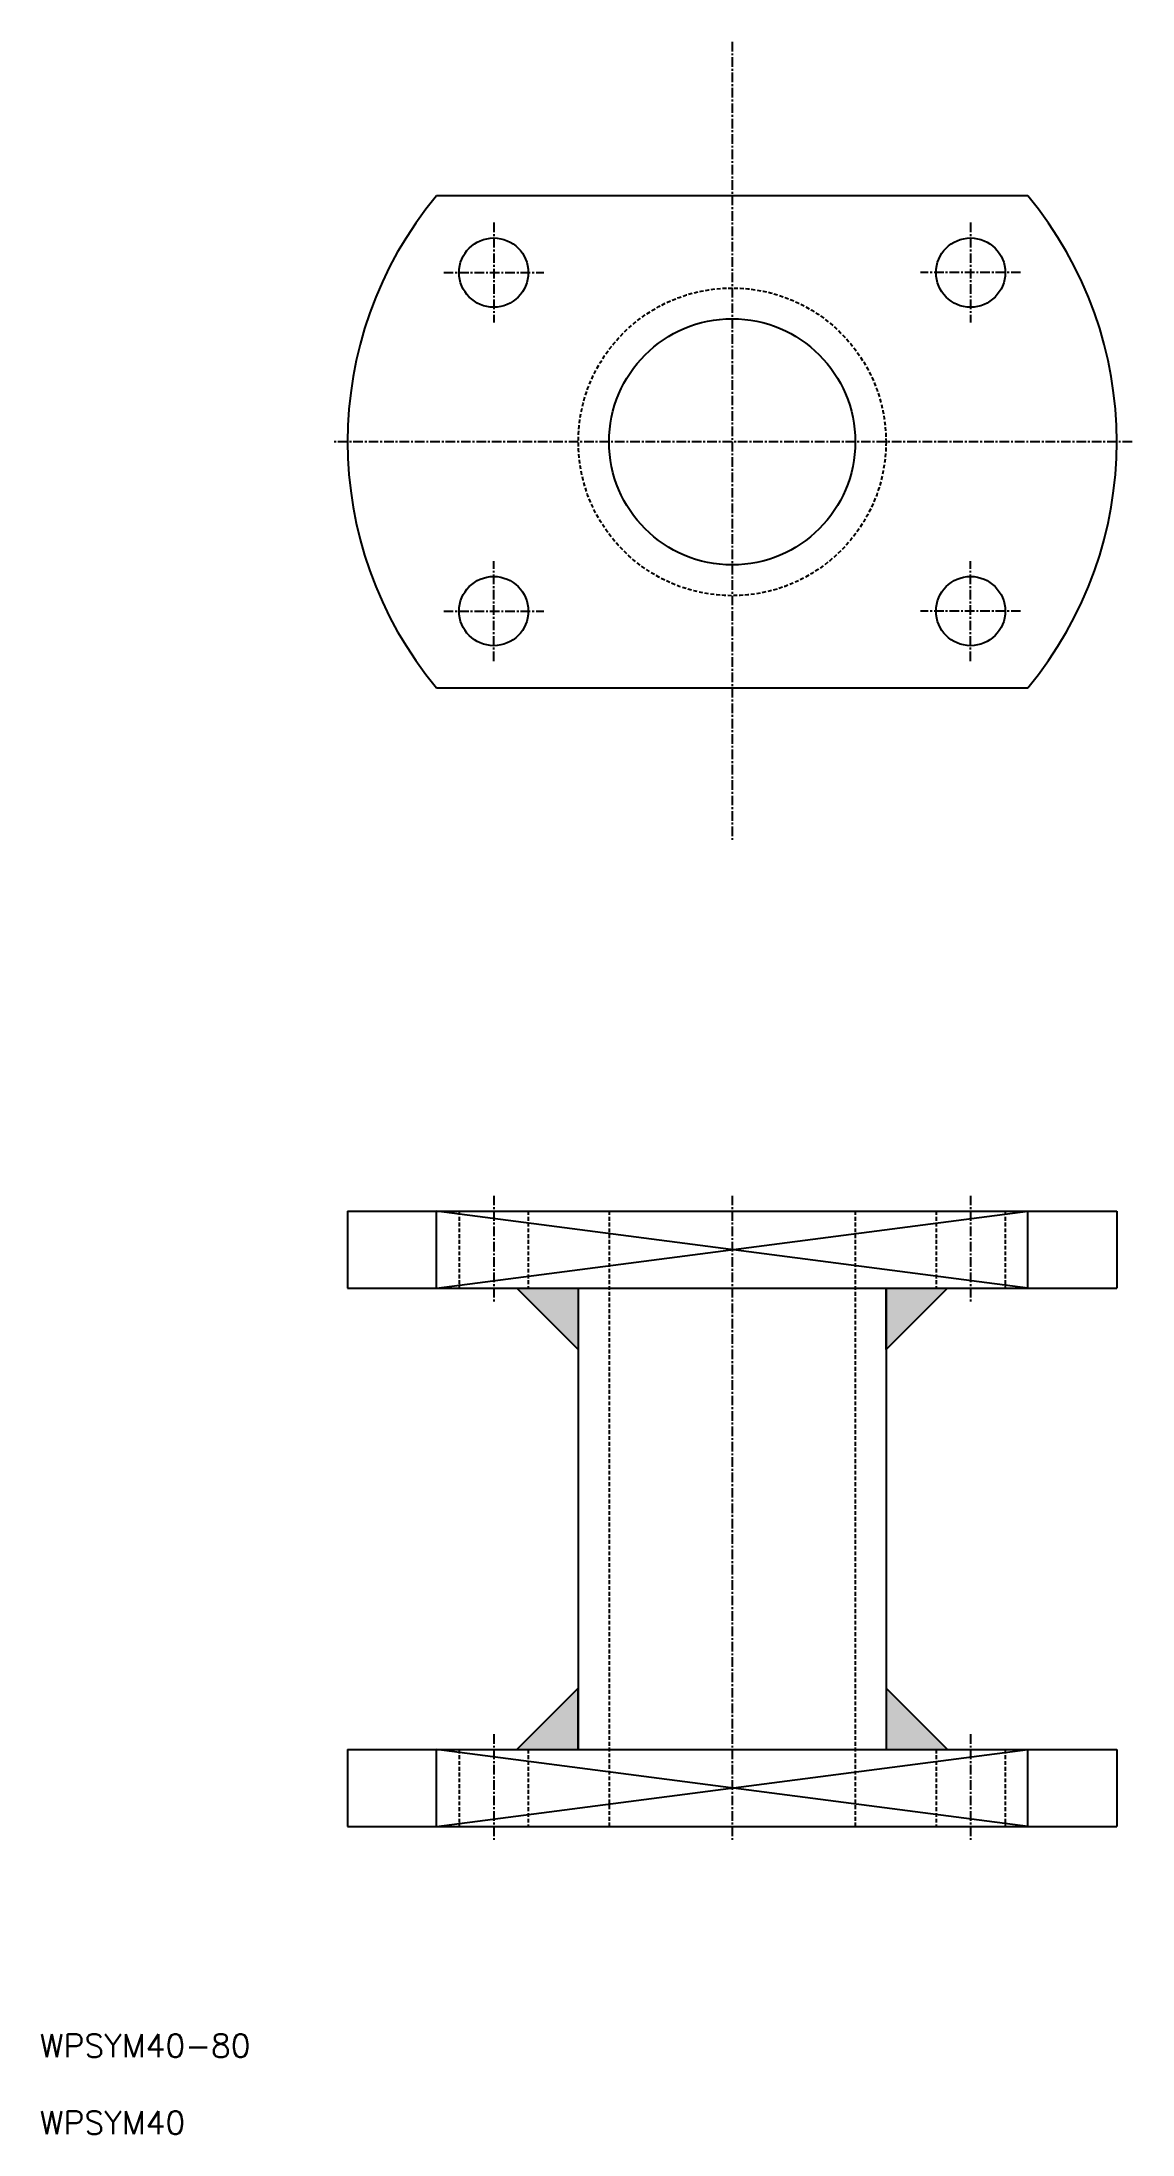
# Model space of a CAD drawing. Extents: x 10 to 152, y 10 to 282.
import ezdxf

# ---------------------------------------------------------------- set-up
doc = ezdxf.new("R2010")
doc.units = 0
doc.linetypes.add('CENTER', pattern=[2, 1.25, -0.25, 0.25, -0.25])
doc.linetypes.add('DASHED', pattern=[0.75, 0.5, -0.25])
doc.layers.get('0').update_dxf_attribs({"linetype": 'CONTINUOUS'})
doc.layers.add('CENTER', color=1, linetype='CENTER')
doc.styles.get("Standard").update_dxf_attribs({"font": 'txt.shx'})

# ---------------------------------------------------------------- blocks, each defined once
blk = doc.blocks.new('*U18')
at = {"color": 7, "linetype": 'CONTINUOUS'}
for p, q in [((72, 120), (80, 120)), ((80, 112), (72, 120)), ((80, 120), (80, 112)), ((120, 120), (128, 120)), ((128, 120), (120, 112)), ((120, 112), (120, 120)), ((80, 68), (72, 60)), ((80, 60), (80, 68)), ((120, 68), (120, 60)), ((128, 60), (120, 68)), ((72, 60), (80, 60)), ((120, 60), (128, 60))]:
    blk.add_line(p, q, dxfattribs=at)
for points in [[(72, 120), (72, 120), (80, 120)], [(120, 120), (120, 120), (128, 120)], [(80, 68), (72, 60), (80, 60)], [(120, 68), (120, 60), (128, 60)], [(72, 60), (72, 60), (80, 60)], [(120, 60), (120, 60), (128, 60)]]:
    blk.add_solid(points, dxfattribs=at)
at = {"color": 7, "linetype": 'CONTINUOUS', "extrusion": (0, 0, -1)}
for points in [[(-72, 120), (-80, 120), (-80, 112)], [(-120, 120), (-128, 120), (-120, 112)]]:
    blk.add_solid(points, dxfattribs=at)

msp = doc.modelspace()

# ---------------------------------------------------------------- linework, layer by layer
at = {"color": 7, "linetype": 'CONTINUOUS'}
for p, q in [((138.42, 262), (61.58, 262)), ((138.42, 198), (61.58, 198)), ((50, 130), (50, 120)), ((50, 130), (150, 130)), ((61.58, 120), (61.58, 130)), ((138.42, 120), (138.42, 130)), ((150, 130), (150, 120)), ((50, 120), (150, 120)), ((72, 120), (80, 112)), ((80, 120), (80, 60)), ((120, 120), (120, 60)), ((120, 112), (128, 120)), ((72, 60), (80, 68)), ((128, 60), (120, 68)), ((50, 60), (50, 50)), ((50, 60), (150, 60)), ((61.58, 50), (61.58, 60)), ((138.42, 50), (138.42, 60)), ((150, 60), (150, 50)), ((50, 50), (150, 50))]:
    msp.add_line(p, q, dxfattribs=at)
at = {"color": 3, "linetype": 'CONTINUOUS'}
for p, q in [((61.58, 120), (138.42, 130)), ((138.42, 120), (61.58, 130)), ((61.58, 50), (138.42, 60)), ((138.42, 50), (61.58, 60))]:
    msp.add_line(p, q, dxfattribs=at)
at = {"color": 3, "linetype": 'DASHED'}
for p, q in [((64.5, 130), (64.5, 120)), ((73.5, 130), (73.5, 120)), ((84, 130), (84, 50)), ((116, 130), (116, 50)), ((126.5, 130), (126.5, 120)), ((135.5, 130), (135.5, 120)), ((64.5, 60), (64.5, 50)), ((73.5, 60), (73.5, 50)), ((126.5, 60), (126.5, 50)), ((135.5, 60), (135.5, 50))]:
    msp.add_line(p, q, dxfattribs=at)
at = {"color": 7, "linetype": 'CONTINUOUS'}
for centre, radius in [((69, 252), 4.5), ((131, 252), 4.5), ((100, 230), 16), ((69, 208), 4.5), ((131, 208), 4.5)]:
    msp.add_circle(centre, radius, dxfattribs=at)
at = {"color": 3, "linetype": 'DASHED'}
msp.add_circle((100, 230), 20, dxfattribs=at)
at = {"color": 7, "linetype": 'CONTINUOUS'}
for start, end in [(140.2082, 219.7918), (320.2082, 39.7918)]:
    msp.add_arc((100, 230), 50, start, end, dxfattribs=at)
at = {"layer": 'CENTER', "color": 1, "linetype": 'CENTER'}
for p, q in [((100, 282), (100, 178)), ((69, 258.5), (69, 245.5)), ((131, 258.5), (131, 245.5)), ((62.5, 252), (75.5, 252)), ((137.5, 252), (124.5, 252)), ((152, 230), (48, 230)), ((69, 201.5), (69, 214.5)), ((131, 201.5), (131, 214.5)), ((62.5, 208), (75.5, 208)), ((137.5, 208), (124.5, 208)), ((69, 132), (69, 118)), ((100, 132), (100, 48)), ((131, 132), (131, 118)), ((69, 62), (69, 48)), ((131, 62), (131, 48))]:
    msp.add_line(p, q, dxfattribs=at)

# ---------------------------------------------------------------- block references
at = {"color": 7, "linetype": 'CONTINUOUS'}
msp.add_blockref('*U18', (0, 0), dxfattribs=at)

# ---------------------------------------------------------------- texts
for s, p in [('WPSYM40-80', (10, 20)), ('WPSYM40', (10, 10))]:
    msp.add_text(s, height=3, dxfattribs=at).set_placement(p)

doc.saveas('drawing.dxf')
